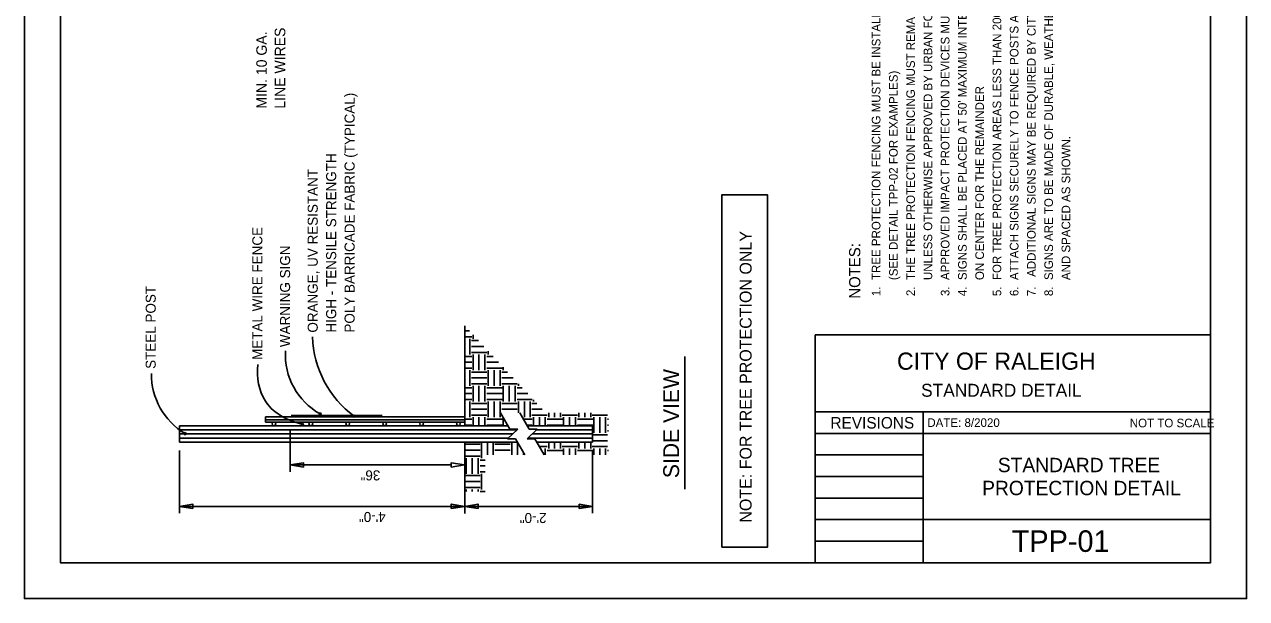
# Model space of a CAD drawing. Extents: x 0 to 8.5, y 0 to 11.
# Drawn here: x 0 to 8.5, y 0 to 4 of the extents above; entities that cross this region are included whole.
import ezdxf

# ---------------------------------------------------------------- set-up
doc = ezdxf.new("R2010")
doc.units = 0
for name, color, linetype in [('DIM', 7, 'Continuous'), ('FENCE', 7, 'Continuous'), ('FENCING', 7, 'Continuous'), ('GROUND', 7, 'Continuous'), ('POST', 7, 'Continuous'), ('SHEET BORDER', 7, 'Continuous'), ('SHEET INDEX', 7, 'Continuous'), ('SHEET NOTES', 7, 'Continuous'), ('SHEET TITLE BLOCK LINE', 7, 'Continuous'), ('SHEET TITLE BLOCK TEXT', 7, 'Continuous'), ('SHEET TRIM BORDER', 7, 'Continuous'), ('TEXT', 7, 'Continuous'), ('TTEXT', 7, 'Continuous')]:
    doc.layers.add(name, color=color, linetype=linetype)

msp = doc.modelspace()

# ---------------------------------------------------------------- linework, layer by layer
at = {"layer": 'DIM'}
for p, q in [((3.3767, 1.1799), (3.3105, 1.2944)), ((3.5114, 1.1799), (3.4451, 1.2944)), ((1.8472, 1.1711), (1.8472, 0.8835)), ((3.3607, 1.113), (3.4311, 1.1799)), ((3.4152, 1.113), (3.3607, 1.113)), ((3.4152, 1.113), (3.3607, 1.113)), ((3.4311, 1.1799), (3.3767, 1.1799)), ((3.48, 1.0008), (3.4152, 1.113)), ((3.48, 1.0008), (3.4152, 1.113)), ((3.4954, 1.113), (3.5659, 1.1799)), ((3.5499, 1.113), (3.4954, 1.113)), ((3.5499, 1.113), (3.4954, 1.113)), ((3.5659, 1.1799), (3.5114, 1.1799)), ((3.6148, 1.0008), (3.5499, 1.113)), ((1.0788, 1.0306), (1.0788, 0.595)), ((3.9518, 1.0306), (3.9518, 0.595)), ((2.97, 0.9302), (1.8495, 0.9302)), ((3.0619, 0.592), (3.0619, 0.7446)), ((1.0788, 0.6417), (3.9518, 0.6417))]:
    msp.add_line(p, q, dxfattribs=at)
for points in [[(1.9405, 0.9146), (1.9405, 0.9457), (1.8472, 0.9302)], [(2.9683, 0.9146), (2.9683, 0.9457), (3.0617, 0.9302)], [(1.1721, 0.6261), (1.1721, 0.6572), (1.0788, 0.6417)], [(2.9686, 0.6265), (2.9686, 0.6576), (3.0619, 0.642)], [(3.1552, 0.6265), (3.1552, 0.6576), (3.0619, 0.642)], [(3.8585, 0.6261), (3.8585, 0.6572), (3.9518, 0.6417)]]:
    msp.add_lwpolyline(points, close=True, dxfattribs=at)
for centre, radius, start, end in [((2.7226, 1.8456), 0.719, 181.92821, 233.29359), ((2.2837, 1.6963), 0.4689, 176.48525, 240.99479), ((1.3706, 1.5653), 0.488, 179.85183, 238.66165), ((2.0564, 1.2862), 0.007, 90, 270), ((2.0564, 1.2862), 0.007, 270, 90), ((2.2929, 1.2692), 0.007, 90, 270), ((2.2929, 1.2692), 0.007, 270, 90), ((1.9336, 1.2124), 0.007, 90, 270), ((1.9336, 1.2124), 0.007, 270, 90), ((1.1168, 1.1485), 0.007, 90, 270), ((1.1168, 1.1485), 0.007, 270, 90)]:
    msp.add_arc(centre, radius, start, end, dxfattribs=at)
msp.add_open_spline([(1.9303, 1.2136), (1.8, 1.2495), (1.6452, 1.3556), (1.6138, 1.538), (1.6225, 1.6287)], degree=3, dxfattribs=at)
at = {"layer": 'FENCE'}
for p, q in [((1.8547, 1.2753), (2.4883, 1.2753)), ((1.6765, 1.2645), (3.0619, 1.2645)), ((1.6765, 1.2294), (1.6765, 1.2645)), ((1.6765, 1.2452), (3.0619, 1.2452)), ((1.6765, 1.2294), (3.0619, 1.2294))]:
    msp.add_line(p, q, dxfattribs=at)
for centre, start, end in [((1.7353, 1.2166), 90, 270), ((1.7353, 1.2166), 270, 90), ((1.9919, 1.2166), 90, 270), ((1.9919, 1.2166), 270, 90), ((2.2486, 1.2166), 90, 270), ((2.2486, 1.2166), 270, 90), ((2.5052, 1.2166), 90, 270), ((2.5052, 1.2166), 270, 90), ((2.7619, 1.2166), 90, 270), ((2.7619, 1.2166), 270, 90), ((3.0185, 1.2166), 90, 270), ((3.0185, 1.2166), 270, 90)]:
    msp.add_arc(centre, 0.0128, start, end, dxfattribs=at)
at = {"layer": 'FENCING'}
msp.add_line((4.5942, 0.7613), (4.5942, 1.6857), dxfattribs=at)
at = {"layer": 'GROUND'}
for p, q in [((3.0619, 1.2038), (3.0619, 1.8997)), ((3.0619, 1.2038), (3.3629, 1.2038)), ((3.4292, 1.089), (3.0619, 1.089)), ((3.0619, 0.7446), (3.0619, 1.089)), ((3.6148, 1.0008), (3.5638, 1.089))]:
    msp.add_line(p, q, dxfattribs=at)
at = {"layer": 'POST'}
for p, q in [((1.0775, 1.2038), (3.3629, 1.2038)), ((1.0775, 1.089), (1.0775, 1.2038)), ((3.4975, 1.2038), (3.9518, 1.2038)), ((3.9518, 1.089), (3.9518, 1.2038)), ((1.0775, 1.1751), (3.4261, 1.1751)), ((1.0775, 1.1464), (1.7352, 1.1464)), ((1.0775, 1.1177), (3.3656, 1.1177)), ((1.7352, 1.1464), (3.0185, 1.1464)), ((3.0185, 1.1464), (3.3958, 1.1464)), ((3.5003, 1.1177), (3.9518, 1.1177)), ((3.5305, 1.1464), (3.9518, 1.1464)), ((3.5609, 1.1751), (3.9518, 1.1751)), ((1.0775, 1.089), (3.4292, 1.089)), ((3.5638, 1.089), (3.9518, 1.089))]:
    msp.add_line(p, q, dxfattribs=at)
at = {"layer": 'SHEET BORDER'}
msp.add_lwpolyline([(8.25, 10.75), (0.25, 10.75), (0.25, 0.25), (8.25, 0.25)], close=True, dxfattribs=at)
at = {"layer": 'SHEET INDEX'}
for p, q in [((3.0949, 1.864), (3.0619, 1.864)), ((3.1122, 1.823), (3.0619, 1.823)), ((3.0984, 1.8095), (3.0985, 1.7001)), ((3.158, 1.796), (3.1092, 1.796)), ((3.1204, 1.8366), (3.1204, 1.8095)), ((3.1961, 1.755), (3.1093, 1.755)), ((3.216, 1.714), (3.1094, 1.7139)), ((3.1203, 1.7003), (3.1204, 1.5909)), ((3.1613, 1.7003), (3.1614, 1.5909)), ((3.2024, 1.7003), (3.2024, 1.5909)), ((3.2264, 1.7223), (3.2264, 1.7001)), ((3.1121, 1.6865), (3.0619, 1.6864)), ((3.1122, 1.6454), (3.0619, 1.6454)), ((3.2597, 1.6864), (3.216, 1.6864)), ((3.2977, 1.6454), (3.2161, 1.6454)), ((3.1122, 1.6044), (3.0619, 1.6044)), ((3.0984, 1.5909), (3.0985, 1.4815)), ((3.216, 1.5774), (3.1092, 1.5774)), ((3.216, 1.5364), (3.1093, 1.5364)), ((3.3222, 1.6044), (3.2161, 1.6044)), ((3.2264, 1.5909), (3.2264, 1.4815)), ((3.2674, 1.5909), (3.2674, 1.4815)), ((3.3084, 1.5909), (3.3084, 1.4815)), ((3.3608, 1.5774), (3.3192, 1.5774)), ((3.3988, 1.5364), (3.3193, 1.5364)), ((3.3303, 1.6103), (3.3303, 1.5909)), ((3.1121, 1.4679), (3.0619, 1.4678)), ((3.216, 1.4954), (3.1094, 1.4953)), ((3.1203, 1.4817), (3.1204, 1.3723)), ((3.1613, 1.4817), (3.1614, 1.3723)), ((3.2024, 1.4817), (3.2024, 1.3723)), ((3.3221, 1.4679), (3.216, 1.4678)), ((3.426, 1.4954), (3.3193, 1.4953)), ((3.3303, 1.4817), (3.3303, 1.3723)), ((3.3713, 1.4817), (3.3714, 1.3723)), ((3.4123, 1.4817), (3.4124, 1.3723)), ((3.4624, 1.4678), (3.426, 1.4678)), ((3.4364, 1.4959), (3.4364, 1.4815)), ((3.1122, 1.4268), (3.0619, 1.4268)), ((3.1122, 1.3858), (3.0619, 1.3858)), ((3.0984, 1.3723), (3.0985, 1.2629)), ((3.3221, 1.4268), (3.2161, 1.4268)), ((3.3222, 1.3858), (3.2161, 1.3858)), ((3.2264, 1.3723), (3.2264, 1.2629)), ((3.2674, 1.3723), (3.2674, 1.2629)), ((3.3084, 1.3723), (3.3084, 1.2629)), ((3.5005, 1.4268), (3.4261, 1.4268)), ((3.5321, 1.3858), (3.4261, 1.3858)), ((3.4363, 1.3723), (3.4364, 1.2944)), ((3.4774, 1.3723), (3.4774, 1.2629)), ((3.5184, 1.3723), (3.5184, 1.2629)), ((3.5403, 1.3839), (3.5403, 1.3723)), ((3.216, 1.3588), (3.1092, 1.3588)), ((3.216, 1.3178), (3.1093, 1.3178)), ((3.216, 1.2768), (3.1094, 1.2767)), ((3.426, 1.3588), (3.3192, 1.3588)), ((3.426, 1.3178), (3.3193, 1.3178)), ((3.3207, 1.2767), (3.3193, 1.2767)), ((3.5636, 1.3588), (3.5292, 1.3588)), ((3.6016, 1.3178), (3.5293, 1.3178)), ((3.636, 1.2768), (3.5293, 1.2767)), ((3.6464, 1.2942), (3.6464, 1.2629)), ((3.6874, 1.2941), (3.6874, 1.2629)), ((3.7284, 1.2941), (3.7284, 1.2629)), ((3.846, 1.2768), (3.7393, 1.2767)), ((3.8563, 1.294), (3.8564, 1.2629)), ((3.8974, 1.294), (3.8974, 1.2629)), ((3.9384, 1.294), (3.9384, 1.2629)), ((4.0559, 1.2768), (3.9493, 1.2767)), ((3.1121, 1.2493), (3.0619, 1.2492)), ((3.1122, 1.2082), (3.0619, 1.2082)), ((3.1203, 1.2631), (3.1203, 1.2038)), ((3.1613, 1.2631), (3.1614, 1.2038)), ((3.2024, 1.2631), (3.2024, 1.2038)), ((3.3221, 1.2493), (3.216, 1.2492)), ((3.3221, 1.2082), (3.2161, 1.2082)), ((3.3303, 1.2601), (3.3303, 1.2038)), ((3.5321, 1.2493), (3.4713, 1.2492)), ((3.5321, 1.2082), (3.495, 1.2082)), ((3.5403, 1.2631), (3.5403, 1.2038)), ((3.5813, 1.2631), (3.5813, 1.2038)), ((3.6223, 1.2631), (3.6223, 1.2038)), ((3.7421, 1.2493), (3.636, 1.2492)), ((3.7421, 1.2082), (3.636, 1.2082)), ((3.7503, 1.2631), (3.7503, 1.2038)), ((3.7913, 1.2631), (3.7913, 1.2038)), ((3.8323, 1.2631), (3.8323, 1.2038)), ((3.9521, 1.2493), (3.846, 1.2492)), ((3.9521, 1.2082), (3.846, 1.2082)), ((3.9602, 1.2631), (3.9603, 1.1537)), ((4.0013, 1.2631), (4.0013, 1.1537)), ((4.0423, 1.2631), (4.0423, 1.1537)), ((4.0629, 1.2492), (4.0559, 1.2492)), ((4.0629, 1.2082), (4.056, 1.2082)), ((3.9521, 1.1672), (3.9518, 1.1672)), ((4.0559, 1.1402), (3.9518, 1.1402)), ((4.0629, 1.1672), (4.0561, 1.1672)), ((3.1688, 1.0744), (3.0621, 1.0744)), ((3.1688, 1.0334), (3.0621, 1.0334)), ((3.0732, 1.089), (3.0732, 1.0879)), ((3.1142, 1.089), (3.1142, 1.0879)), ((3.1552, 1.089), (3.1552, 1.0879)), ((3.1792, 1.0879), (3.1792, 0.9785)), ((3.2202, 1.0879), (3.2202, 1.0003)), ((3.2612, 1.0879), (3.2612, 1.0003)), ((3.3788, 1.0744), (3.272, 1.0744)), ((3.3788, 1.0334), (3.2721, 1.0334)), ((3.2832, 1.089), (3.2832, 1.0879)), ((3.3242, 1.089), (3.3242, 1.0879)), ((3.3652, 1.089), (3.3652, 1.0879)), ((3.3892, 1.0879), (3.3892, 1.0006)), ((3.4302, 1.087), (3.4302, 1.0007)), ((3.636, 1.0582), (3.5816, 1.0582)), ((3.6223, 1.0445), (3.6223, 1.0008)), ((3.7421, 1.0306), (3.636, 1.0306)), ((3.6464, 1.089), (3.6464, 1.0443)), ((3.6874, 1.089), (3.6874, 1.0443)), ((3.7284, 1.089), (3.7284, 1.0443)), ((3.846, 1.0582), (3.7393, 1.0581)), ((3.7503, 1.0445), (3.7503, 1.0007)), ((3.7913, 1.0445), (3.7913, 1.0006)), ((3.8323, 1.0445), (3.8323, 1.0006)), ((3.9521, 1.0306), (3.846, 1.0306)), ((3.8563, 1.089), (3.8564, 1.0443)), ((3.8974, 1.089), (3.8974, 1.0443)), ((3.9384, 1.089), (3.9384, 1.0443)), ((4.0559, 1.0582), (3.9493, 1.0581)), ((4.0559, 1.0992), (3.9518, 1.0992)), ((3.9602, 1.0445), (3.9603, 1.0005)), ((4.0013, 1.0445), (4.0013, 1.0005)), ((4.0423, 1.0445), (4.0423, 1.0004)), ((4.0629, 1.0306), (4.0559, 1.0306)), ((3.0649, 0.9648), (3.0619, 0.9648)), ((3.1688, 0.9924), (3.0622, 0.9923)), ((3.0731, 0.9787), (3.0732, 0.8693)), ((3.1141, 0.9787), (3.1142, 0.8693)), ((3.1552, 0.9787), (3.1552, 0.8693)), ((3.2049, 0.9648), (3.1688, 0.9648)), ((3.4712, 1.016), (3.4712, 1.0008)), ((3.065, 0.9238), (3.0619, 0.9238)), ((3.065, 0.8828), (3.0619, 0.8828)), ((3.1688, 0.8558), (3.0621, 0.8558)), ((3.2049, 0.9238), (3.1689, 0.9238)), ((3.2049, 0.8828), (3.1689, 0.8828)), ((3.1792, 0.8693), (3.1792, 0.7599)), ((3.1688, 0.8148), (3.0621, 0.8148)), ((3.1688, 0.7738), (3.0622, 0.7737)), ((3.0649, 0.7462), (3.0619, 0.7462)), ((3.0731, 0.7601), (3.0731, 0.7446)), ((3.1141, 0.7601), (3.1142, 0.7445)), ((3.1552, 0.7601), (3.1552, 0.7444)), ((3.2049, 0.7462), (3.1688, 0.7462))]:
    msp.add_line(p, q, dxfattribs=at)
at = {"layer": 'SHEET NOTES'}
msp.add_lwpolyline([(4.8505, 0.3579), (4.8505, 2.8119), (5.1673, 2.8119), (5.1673, 0.3579)], close=True, dxfattribs=at)
at = {"layer": 'SHEET TITLE BLOCK LINE'}
for p, q in [((5.5002, 1.2999), (8.25, 1.2999)), ((6.2501, 0.25), (6.2501, 1.2999)), ((5.5002, 1.1499), (8.25, 1.1499)), ((5.5002, 0.9999), (6.2501, 0.9999)), ((5.5002, 0.85), (6.2501, 0.85)), ((5.5002, 0.7), (6.2501, 0.7)), ((5.5002, 0.55), (6.2501, 0.55)), ((6.2501, 0.55), (8.25, 0.55)), ((5.5002, 0.4), (6.2501, 0.4))]:
    msp.add_line(p, q, dxfattribs=at)
msp.add_lwpolyline([(8.25, 0.25), (5.5002, 0.25), (5.5002, 1.8359), (8.25, 1.8359)], close=True, dxfattribs=at)
at = {"layer": 'SHEET TRIM BORDER'}
msp.add_lwpolyline([(8.5, 11), (0, 11), (0, 0), (8.5, 0)], close=True, dxfattribs=at)

# ---------------------------------------------------------------- texts
at = {"layer": 'SHEET NOTES'}
msp.add_text('NOTE: FOR TREE PROTECTION ONLY', height=0.083327, rotation=90, dxfattribs=at).set_placement((5.0578, 0.5287))
at = {"layer": 'SHEET TITLE BLOCK TEXT'}
for s, height, p in [('CITY OF RALEIGH', 0.12, (6.0686, 1.5932)), ('STANDARD DETAIL', 0.09, (6.2364, 1.4053)), ('REVISIONS', 0.08, (5.6059, 1.184)), ('DATE: 8/2020', 0.06, (6.2796, 1.195)), ('NOT TO SCALE', 0.06, (7.6877, 1.1922)), ('STANDARD TREE', 0.099994, (6.7701, 0.88)), ('PROTECTION DETAIL', 0.099994, (6.6609, 0.72)), ('TPP-01', 0.15, (6.867, 0.325))]:
    msp.add_text(s, height=height, dxfattribs=at).set_placement(p)
at = {"layer": 'TEXT'}
for s, height, rotation, p in [('MIN. 10 GA.', 0.073043, 90, (1.6857, 3.4111)), ('LINE WIRES', 0.07304, 90, (1.814, 3.4111)), ('POLY BARRICADE FABRIC (TYPICAL)', 0.070003, 90, (2.2966, 1.8519)), ('HIGH - TENSILE STRENGTH', 0.070003, 90, (2.1683, 1.8519)), ('ORANGE, UV RESISTANT', 0.070003, 90, (2.04, 1.8519)), ('METAL WIRE FENCE', 0.070003, 90, (1.6548, 1.6616)), ('WARNING SIGN', 0.070003, 90, (1.8478, 1.7509)), ('STEEL POST', 0.07, 90, (0.9132, 1.5994)), ('36"', 0.07, 180, (2.4755, 0.8929)), ('4\'-0"', 0.07, 180, (2.5131, 0.6032)), ('2\'-0"', 0.07, 180, (3.6316, 0.5961))]:
    msp.add_text(s, height=height, rotation=rotation, dxfattribs=at).set_placement(p)
at = {"layer": 'TTEXT'}
for s, height, p in [('8.  SIGNS ARE TO BE MADE OF DURABLE, WEATHERPROOF MATERIAL WITH LETTERS A MINIMUM OF 2 1/2" HIGH, CLEARLY LEGIBLE', 0.06, (7.1536, 2.106)), ("5.  FOR TREE PROTECTION AREAS LESS THAN 200' IN PERIMETER, PROVIDE NO LESS THAN ONE SIGN PER PROTECTED AREA.", 0.06, (6.7936, 2.106)), ("4.  SIGNS SHALL BE PLACED AT 50' MAXIMUM INTERVALS. PLACE A SIGN AT EACH END OF LINEAR TREE PROTECTION AND 50'", 0.06, (6.5536, 2.106)), ('3.  APPROVED IMPACT PROTECTION DEVICES MUST BE REMOVED AFTER CONSTRUCTION WHEN APPLICABLE.', 0.06, (6.4336, 2.106)), ('1.  TREE PROTECTION FENCING MUST BE INSTALLED AT A MINIMUM RADIUS OF THE CRITICAL ROOT ZONE', 0.06, (5.9536, 2.106)), ('7.   ADDITIONAL SIGNS MAY BE REQUIRED BY CITY OF RALEIGH BASED ON ACTUAL FIELD CONDITIONS.', 0.06, (7.0336, 2.106)), ('2.  THE TREE PROTECTION FENCING MUST REMAIN IN PLACE FOR THE DURATION OF THE PROJECT', 0.06, (6.1936, 2.106)), ('     UNLESS OTHERWISE APPROVED BY URBAN FORESTRY STAFF.', 0.06, (6.3136, 2.106)), ('6.  ATTACH SIGNS SECURELY TO FENCE POSTS AND FABRIC.', 0.06, (6.9136, 2.106)), ('     (SEE DETAIL TPP-02 FOR EXAMPLES)', 0.06, (6.0736, 2.106)), ('     ON CENTER FOR THE REMAINDER', 0.06, (6.6736, 2.106)), ('     AND SPACED AS SHOWN.', 0.06, (7.2736, 2.106)), ('NOTES:', 0.07773, (5.8134, 2.0879)), ('SIDE VIEW', 0.11, (4.5531, 0.8384))]:
    msp.add_text(s, height=height, rotation=90, dxfattribs=at).set_placement(p)

doc.saveas('drawing.dxf')
